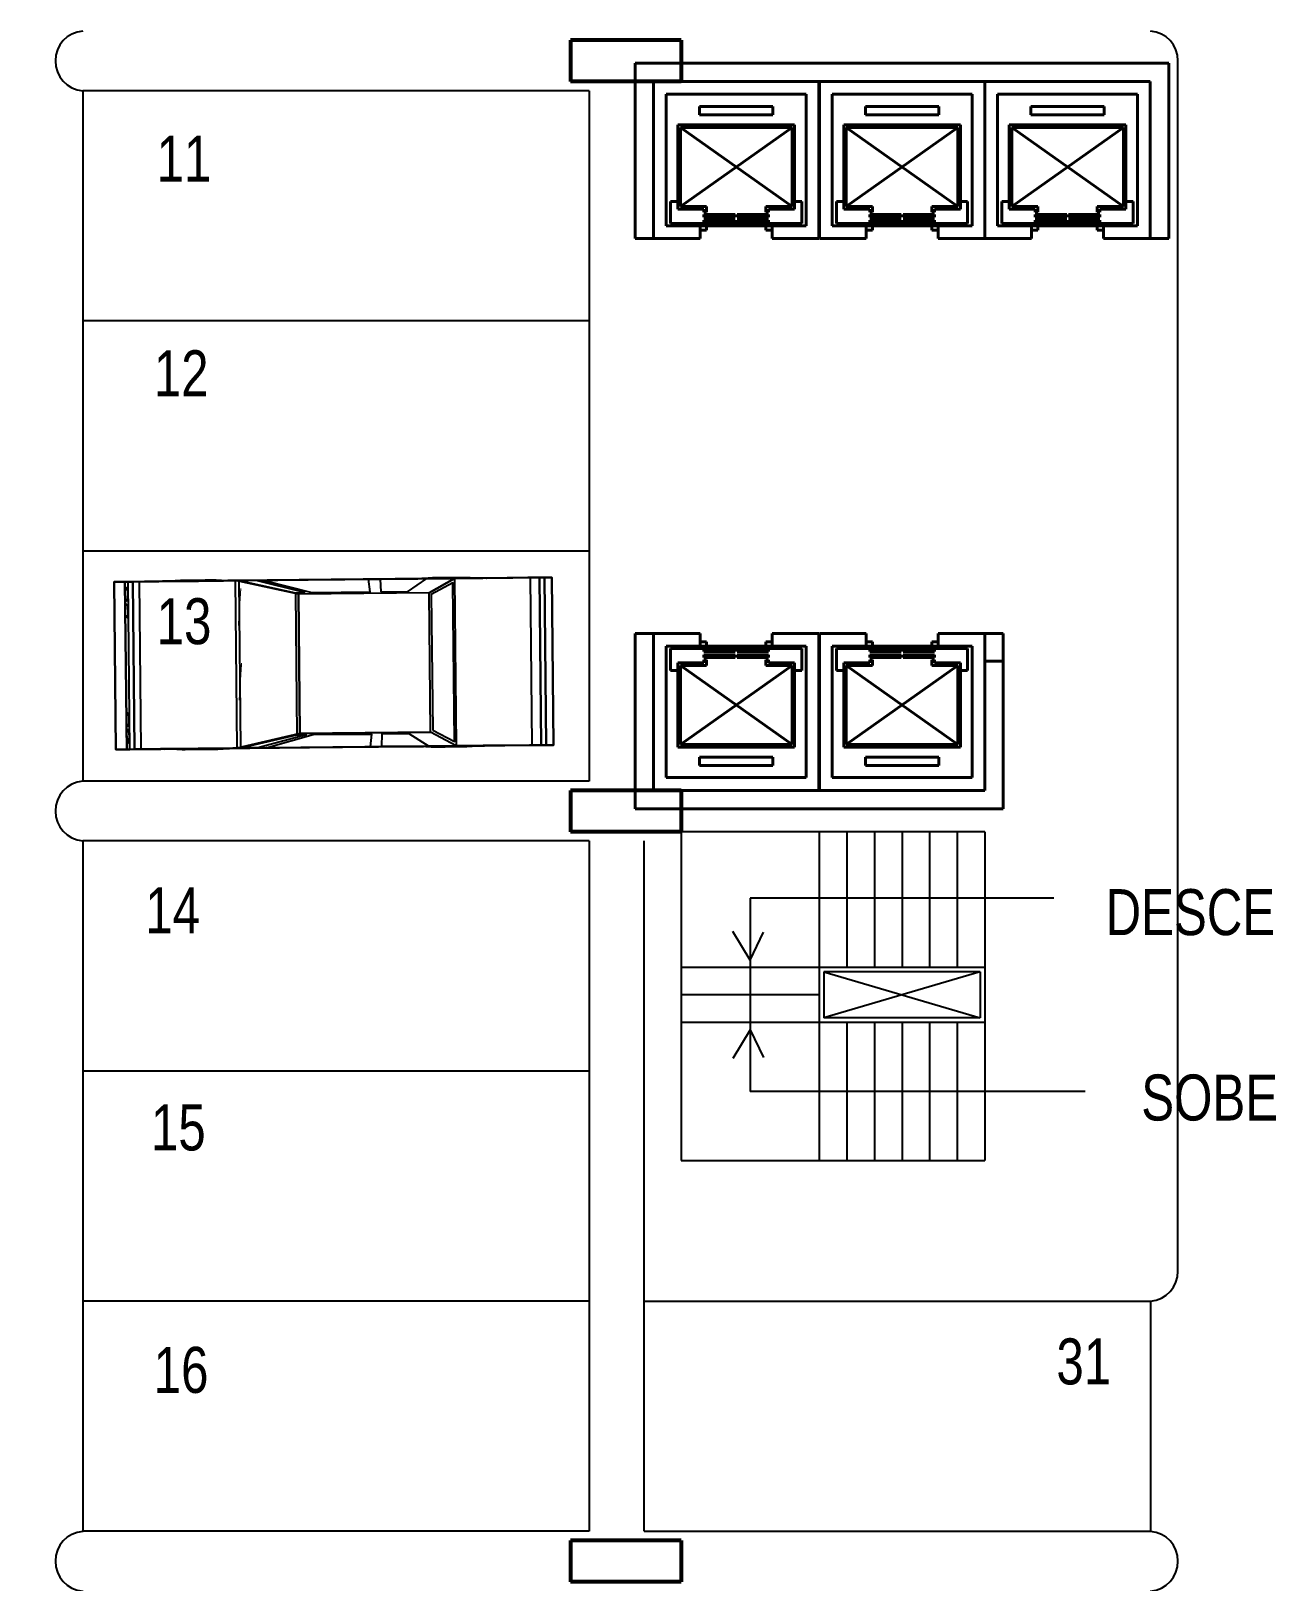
# Model space of a CAD drawing. Header units: millimetres. Extents: x 103 to 250, y -95 to 16.
# Drawn here: x 209.89 to 223.41, y -40.01 to -23.16 of the extents above; entities that cross this region are included whole.
import ezdxf

# ---------------------------------------------------------------- set-up
doc = ezdxf.new("R2010")
doc.units = ezdxf.units.MM
for name, color, linetype, lineweight in [('0.25', 6, 'Continuous', 25), ('0.40', 3, 'Continuous', 40), ('0.53', 1, 'Continuous', 53)]:
    doc.layers.add(name, color=color, linetype=linetype, lineweight=lineweight)
doc.styles.add('ATTR', font='BRADHITC.TTF', dxfattribs={"width": 0.8, "height": 0.5})

# ---------------------------------------------------------------- blocks, each defined once
blk = doc.blocks.new('A$C6EE27C16')
at = {"layer": '0.25', "ltscale": 0.01, "extrusion": (0.363566, -0.363566, 0.857694), "const_width": 0.0127, "elevation": 1.446}
for points in [[(3.679, -0.336), (3.274, -0.3)], [(2.866, -0.336), (2.462, -0.3)]]:
    blk.add_lwpolyline(points, dxfattribs=at)
at = {"layer": '0.25', "ltscale": 0.01, "extrusion": (0.707107, 0.707107, -1.83772e-16)}
for centre, radius in [((1.242, 0.388, 4.199), 0.388), ((1.242, 0.388, 4.202), 0.251), ((1.242, 0.388, 4.205), 0.194), ((1.242, 0.388, 4.205), 0.138), ((-1.462, 0.388, 4.199), 0.388), ((-1.462, 0.388, 4.202), 0.251), ((-1.462, 0.388, 4.205), 0.194), ((-1.462, 0.388, 4.205), 0.138)]:
    blk.add_circle(centre, radius, dxfattribs=at)
at = {"layer": '0.25', "ltscale": 0.01, "extrusion": (-0.707107, -0.707107, -1.83772e-16)}
for centre, radius in [((-1.242, 0.388, -2.377), 0.388), ((-1.242, 0.388, -2.374), 0.251), ((-1.242, 0.388, -2.371), 0.194), ((-1.242, 0.388, -2.371), 0.138), ((1.462, 0.388, -2.377), 0.388), ((1.462, 0.388, -2.374), 0.251), ((1.462, 0.388, -2.371), 0.194), ((1.462, 0.388, -2.371), 0.138)]:
    blk.add_circle(centre, radius, dxfattribs=at)
at = {"layer": '0.25', "ltscale": 0.01, "extrusion": (0.696559, -0.696559, 0.172078)}
for centre in [(3.879, 0.408, 2.35), (4.059, 0.408, 2.35), (2.697, 0.408, 2.35), (2.518, 0.408, 2.35)]:
    blk.add_circle(centre, 0.0762, dxfattribs=at)
at = {"layer": '0.25', "ltscale": 0.01}
for points in [[(0, 3.362, 0.627), (0, 3.362, 0.401), (1.288, 4.65, 0.401), (1.288, 4.65, 0.627)], [(1.453, 4.485, 0.401), (1.288, 4.65, 0.401), (0, 3.362, 0.401), (0.165, 3.197, 0.401)], [(0.056, 3.307, 0.627), (0, 3.362, 0.627), (1.288, 4.65, 0.627), (1.343, 4.594, 0.627)], [(1.343, 4.594, 0.762), (1.343, 4.594, 0.627), (0.056, 3.307, 0.627), (0.056, 3.307, 0.762)], [(1.383, 4.555, 0.81), (1.343, 4.594, 0.762), (0.056, 3.307, 0.762), (0.095, 3.267, 0.81)], [(2.034, 3.903, 1.061), (1.383, 4.555, 0.942), (0.095, 3.267, 0.942), (0.747, 2.616, 1.061)], [(1.383, 4.555, 0.942), (1.383, 4.555, 0.81), (0.095, 3.267, 0.81), (0.095, 3.267, 0.942)], [(1.288, 4.65, 0.627), (1.288, 4.65, 0.401), (1.453, 4.485, 0.401), (1.343, 4.594, 0.627)], [(1.826, 4.111, 0.604), (1.383, 4.555, 0.81), (1.343, 4.594, 0.762), (1.343, 4.594, 0.627)], [(1.785, 4.152, 0.388), (1.826, 4.111, 0.604), (1.343, 4.594, 0.627), (1.453, 4.485, 0.401)], [(1.826, 4.111, 0.604), (1.938, 4, 0.762), (1.383, 4.555, 0.942), (1.383, 4.555, 0.81)], [(1.383, 4.555, 0.942), (2.034, 3.903, 1.061), (2.091, 3.847, 0.82), (1.938, 4, 0.762)], [(1.453, 4.485, 0.401), (1.471, 4.467, 0.365), (1.789, 4.149, 0.325), (1.785, 4.152, 0.388)], [(1.05, 2.528, 1.453), (0.747, 2.616, 1.061), (2.034, 3.903, 1.061), (2.122, 3.6, 1.453)], [(2.034, 3.903, 1.061), (2.122, 3.6, 1.453), (3.127, 2.595, 1.453), (3.719, 2.219, 1.042)], [(2.034, 3.903, 1.061), (2.091, 3.847, 0.82), (2.243, 3.695, 0.762), (2.245, 3.693, 1.059)], [(2.091, 3.601, 1.427), (2.015, 3.856, 1.094), (0.794, 2.635, 1.094), (1.049, 2.559, 1.427)], [(1.05, 2.528, 1.453), (2.055, 1.523, 1.453), (3.127, 2.595, 1.453), (2.122, 3.6, 1.453)], [(2.243, 3.695, 0.762), (2.245, 3.693, 1.059), (3.719, 2.219, 1.042), (3.85, 2.088, 0.762)], [(2.504, 3.236, 1.432), (2.297, 3.442, 1.439), (2.246, 3.692, 1.077), (2.604, 3.332, 1.076)], [(3.738, 2.2, 0.604), (3.704, 2.233, 0.426), (2.396, 3.542, 0.388), (2.355, 3.583, 0.604)], [(3.704, 2.233, 0.426), (3.698, 2.24, 0.277), (2.401, 3.536, 0.277), (2.396, 3.542, 0.388)], [(0, 3.362, 0.627), (0, 3.362, 0.401), (0.165, 3.197, 0.401), (0.056, 3.307, 0.627)], [(0.539, 2.824, 0.604), (0.095, 3.267, 0.81), (0.056, 3.307, 0.762), (0.056, 3.307, 0.627)], [(0.498, 2.865, 0.388), (0.539, 2.824, 0.604), (0.056, 3.307, 0.627), (0.165, 3.197, 0.401)], [(0.539, 2.824, 0.604), (0.65, 2.712, 0.762), (0.095, 3.267, 0.942), (0.095, 3.267, 0.81)], [(0.095, 3.267, 0.942), (0.747, 2.616, 1.061), (0.803, 2.559, 0.82), (0.65, 2.712, 0.762)], [(3.492, 2.442, 1.069), (3.034, 2.707, 1.425), (2.586, 3.156, 1.429), (2.694, 3.243, 1.073)], [(0.165, 3.197, 0.401), (0.183, 3.179, 0.365), (0.501, 2.861, 0.325), (0.498, 2.865, 0.388)], [(2.055, 1.523, 1.453), (2.431, 0.931, 1.042), (0.747, 2.616, 1.061), (1.05, 2.528, 1.453)], [(0.747, 2.616, 1.061), (0.803, 2.559, 0.82), (0.955, 2.407, 0.762), (0.957, 2.405, 1.059)], [(2.055, 1.523, 1.453), (2.431, 0.931, 1.042), (3.719, 2.219, 1.042), (3.127, 2.595, 1.453)], [(2.069, 1.491, 1.437), (3.159, 2.58, 1.437), (3.686, 2.245, 1.071), (2.402, 0.961, 1.071)], [(3.159, 2.58, 1.437), (3.089, 2.653, 1.423), (3.556, 2.379, 1.067), (3.686, 2.245, 1.071)], [(1.067, 2.295, 0.604), (0.955, 2.407, 0.762), (2.562, 0.8, 0.762), (2.45, 0.912, 0.604)], [(0.955, 2.407, 0.762), (0.957, 2.405, 1.059), (2.431, 0.931, 1.042), (2.562, 0.8, 0.762)], [(1.413, 2.146, 1.432), (1.208, 2.353, 1.439), (0.958, 2.404, 1.077), (1.318, 2.046, 1.076)], [(2.45, 0.912, 0.604), (2.417, 0.946, 0.426), (1.108, 2.254, 0.388), (1.067, 2.295, 0.604)], [(2.417, 0.946, 0.426), (2.41, 0.952, 0.277), (1.114, 2.249, 0.277), (1.108, 2.254, 0.388)], [(2.431, 0.931, 1.042), (3.719, 2.219, 1.042), (4.542, 1.396, 0.906), (3.254, 0.108, 0.906)], [(3.719, 2.219, 1.042), (3.85, 2.088, 0.762), (4.002, 1.935, 0.82), (4.017, 1.921, 0.993)], [(2.208, 1.158, 1.069), (1.943, 1.616, 1.425), (1.494, 2.064, 1.429), (1.407, 1.956, 1.073)], [(4.155, 1.783, 0.762), (4.002, 1.935, 0.82), (4.017, 1.921, 0.993), (4.542, 1.396, 0.906)], [(4.155, 1.783, 0.762), (4.267, 1.671, 0.604), (4.566, 1.372, 0.713), (4.542, 1.396, 0.906)], [(2.069, 1.491, 1.437), (1.997, 1.561, 1.423), (2.271, 1.094, 1.067), (2.402, 0.961, 1.071)], [(4.267, 1.671, 0.604), (4.307, 1.63, 0.388), (4.506, 1.431, 0.434), (4.566, 1.372, 0.713)], [(4.506, 1.431, 0.434), (4.458, 1.48, 0.348), (4.305, 1.633, 0.329), (4.307, 1.63, 0.388)], [(4.458, 1.48, 0.348), (4.506, 1.431, 0.434), (3.219, 0.144, 0.434), (3.17, 0.192, 0.348)], [(4.65, 1.288, 0.488), (3.362, 0, 0.488), (3.219, 0.144, 0.434), (4.506, 1.431, 0.434)], [(4.542, 1.396, 0.906), (3.254, 0.108, 0.906), (3.278, 0.084, 0.713), (4.566, 1.372, 0.713)], [(4.566, 1.372, 0.713), (3.278, 0.084, 0.713), (3.362, 0, 0.673), (4.65, 1.288, 0.673)], [(4.566, 1.372, 0.713), (4.65, 1.288, 0.673), (4.65, 1.288, 0.488), (4.506, 1.431, 0.434)], [(3.362, 0, 0.673), (4.65, 1.288, 0.673), (4.65, 1.288, 0.488), (3.362, 0, 0.488)], [(2.431, 0.931, 1.042), (2.562, 0.8, 0.762), (2.715, 0.648, 0.82), (2.729, 0.633, 0.993)], [(2.867, 0.495, 0.762), (2.715, 0.648, 0.82), (2.729, 0.633, 0.993), (3.254, 0.108, 0.906)], [(2.867, 0.495, 0.762), (2.979, 0.383, 0.604), (3.278, 0.084, 0.713), (3.254, 0.108, 0.906)], [(2.979, 0.383, 0.604), (3.02, 0.343, 0.388), (3.219, 0.144, 0.434), (3.278, 0.084, 0.713)], [(3.219, 0.144, 0.434), (3.17, 0.192, 0.348), (3.017, 0.345, 0.329), (3.02, 0.343, 0.388)], [(3.278, 0.084, 0.713), (3.362, 0, 0.673), (3.362, 0, 0.488), (3.219, 0.144, 0.434)]]:
    blk.add_3dface(points, dxfattribs=at)
at = {"layer": '0.25', "ltscale": 0.01, "invisible_edges": 2}
blk.add_3dface([(2.355, 3.583, 0.604), (2.243, 3.695, 0.762), (3.85, 2.088, 0.762), (3.738, 2.2, 0.604)], dxfattribs=at)
blk = doc.blocks.new('A$C4E5E5359')
for p, q in [((0, 0), (0, 4)), ((0.2, 4), (0, 4)), ((0.2, 4), (1.905, 4)), ((1.605, 3.8), (1.605, 4)), ((1.905, 3.8), (1.905, 4)), ((0.2, 3.8), (0.2, 2.003)), ((0.2, 3.8), (0.2, 0.2)), ((1.905, 3.8), (0.2, 3.8)), ((1.905, 3.8), (1.905, 3.293)), ((0.338, 3.662), (0.338, 2.141)), ((1.767, 3.662), (0.338, 3.662)), ((1.504, 3.613), (1.742, 3.613)), ((1.504, 3.535), (1.504, 3.613)), ((1.742, 3.613), (1.742, 2.187)), ((1.767, 3.662), (1.767, 3.293)), ((0.671, 3.535), (0.671, 2.268)), ((1.584, 3.535), (0.671, 3.535)), ((0.698, 3.507), (0.698, 2.295)), ((0.698, 3.507), (1.557, 2.295)), ((1.557, 3.507), (0.698, 2.295)), ((1.557, 3.507), (0.698, 3.507)), ((1.557, 3.507), (1.557, 3.224)), ((1.584, 3.535), (1.584, 3.252)), ((0.469, 3.299), (0.469, 2.504)), ((0.469, 3.299), (0.562, 3.299)), ((0.562, 3.299), (0.562, 2.504)), ((1.617, 3.224), (1.557, 3.224)), ((1.617, 3.252), (1.584, 3.252)), ((1.617, 3.252), (1.617, 3.224)), ((1.645, 3.252), (1.673, 3.252)), ((1.645, 3.252), (1.645, 2.911)), ((1.673, 3.252), (1.673, 2.911)), ((1.707, 3.252), (1.734, 3.252)), ((1.707, 3.252), (1.707, 2.911)), ((1.734, 3.252), (1.734, 2.911)), ((1.767, 3.293), (1.767, 2.51)), ((1.767, 3.293), (1.905, 3.293)), ((1.767, 3.224), (1.813, 3.224)), ((1.813, 3.293), (1.813, 3.224)), ((1.645, 2.911), (1.673, 2.911)), ((1.645, 2.892), (1.645, 2.551)), ((1.645, 2.892), (1.673, 2.892)), ((1.673, 2.892), (1.673, 2.551)), ((1.707, 2.911), (1.729, 2.911)), ((1.707, 2.892), (1.707, 2.551)), ((1.707, 2.892), (1.729, 2.892)), ((1.734, 2.892), (1.734, 2.551)), ((1.617, 2.579), (1.557, 2.579)), ((1.557, 2.579), (1.557, 2.295)), ((1.617, 2.551), (1.584, 2.551)), ((1.584, 2.551), (1.584, 2.268)), ((1.617, 2.579), (1.617, 2.551)), ((1.645, 2.551), (1.673, 2.551)), ((1.707, 2.551), (1.734, 2.551)), ((1.767, 2.579), (1.813, 2.579)), ((1.813, 2.579), (1.813, 2.51)), ((0.469, 2.504), (0.562, 2.504)), ((1.767, 2.51), (1.905, 2.51)), ((1.767, 2.51), (1.767, 2.141)), ((1.905, 2.51), (1.905, 2.003)), ((1.584, 2.268), (0.671, 2.268)), ((1.557, 2.295), (0.698, 2.295)), ((1.504, 2.187), (1.504, 2.268)), ((1.767, 2.141), (0.338, 2.141)), ((1.742, 2.187), (1.504, 2.187)), ((1.905, 2.003), (0.2, 2.003)), ((1.905, 1.997), (0.2, 1.997)), ((0.2, 1.997), (0.2, 0.2)), ((1.767, 1.859), (0.338, 1.859)), ((0.338, 1.859), (0.338, 0.338)), ((1.767, 1.859), (1.767, 1.49)), ((1.905, 1.997), (1.905, 1.49)), ((1.584, 1.732), (0.671, 1.732)), ((0.671, 1.732), (0.671, 0.465)), ((1.557, 1.705), (0.698, 1.705)), ((0.698, 1.705), (0.698, 0.493)), ((0.698, 1.705), (1.557, 0.493)), ((1.557, 1.705), (0.698, 0.493)), ((1.504, 1.81), (1.742, 1.81)), ((1.504, 1.732), (1.504, 1.81)), ((1.557, 1.705), (1.557, 1.421)), ((1.584, 1.732), (1.584, 1.449)), ((1.742, 1.81), (1.742, 0.384)), ((0.469, 1.496), (0.469, 0.701)), ((0.469, 1.496), (0.562, 1.496)), ((0.562, 1.496), (0.562, 0.701)), ((1.617, 1.421), (1.557, 1.421)), ((1.617, 1.449), (1.584, 1.449)), ((1.617, 1.449), (1.617, 1.421)), ((1.645, 1.449), (1.645, 1.108)), ((1.645, 1.449), (1.673, 1.449)), ((1.673, 1.449), (1.673, 1.108)), ((1.707, 1.449), (1.707, 1.108)), ((1.707, 1.449), (1.734, 1.449)), ((1.734, 1.449), (1.734, 1.108)), ((1.767, 1.49), (1.905, 1.49)), ((1.767, 1.49), (1.767, 0.707)), ((1.767, 1.421), (1.813, 1.421)), ((1.813, 1.49), (1.813, 1.421)), ((1.645, 1.108), (1.673, 1.108)), ((1.645, 1.089), (1.673, 1.089)), ((1.645, 1.089), (1.645, 0.748)), ((1.673, 1.089), (1.673, 0.748)), ((1.707, 1.108), (1.729, 1.108)), ((1.707, 1.089), (1.707, 0.748)), ((1.707, 1.089), (1.729, 1.089)), ((1.734, 1.089), (1.734, 0.748)), ((0.469, 0.701), (0.562, 0.701)), ((1.617, 0.776), (1.557, 0.776)), ((1.557, 0.776), (1.557, 0.493)), ((1.584, 0.748), (1.584, 0.465)), ((1.617, 0.748), (1.584, 0.748)), ((1.617, 0.776), (1.617, 0.748)), ((1.645, 0.748), (1.673, 0.748)), ((1.707, 0.748), (1.734, 0.748)), ((1.767, 0.776), (1.813, 0.776)), ((1.767, 0.707), (1.905, 0.707)), ((1.767, 0.707), (1.767, 0.338)), ((1.813, 0.776), (1.813, 0.707)), ((1.905, 0.707), (1.905, 0.2)), ((1.767, 0.338), (0.338, 0.338)), ((1.584, 0.465), (0.671, 0.465)), ((1.557, 0.493), (0.698, 0.493)), ((1.504, 0.384), (1.504, 0.465)), ((1.742, 0.384), (1.504, 0.384)), ((1.905, 0.2), (0.2, 0.2)), ((1.905, 0), (1.905, 0.2)), ((0.2, 0), (0, 0)), ((1.905, 0), (0.2, 0))]:
    blk.add_line(p, q)
blk = doc.blocks.new('A$C0BF746BF')
for p, q in [((0, 1.905), (5.797, 1.905)), ((0, 1.705), (0, 1.905)), ((5.797, 1.705), (5.797, 1.905)), ((0, 0), (0, 1.705)), ((1.997, 1.705), (0.2, 1.705)), ((3.8, 1.705), (0.2, 1.705)), ((0.2, 0), (0.2, 1.705)), ((1.997, 0), (1.997, 1.705)), ((2.003, 0), (2.003, 1.705)), ((3.8, 1.705), (2.003, 1.705)), ((5.597, 1.705), (3.8, 1.705)), ((3.8, 0), (3.8, 1.705)), ((5.597, 1.705), (4.531, 1.705)), ((5.597, 0), (5.597, 1.705)), ((5.797, 1.705), (5.797, 0)), ((1.859, 1.567), (0.338, 1.567)), ((0.338, 0.138), (0.338, 1.567)), ((1.859, 0.138), (1.859, 1.567)), ((2.141, 0.138), (2.141, 1.567)), ((3.662, 1.567), (2.141, 1.567)), ((3.662, 0.138), (3.662, 1.567)), ((5.459, 1.567), (3.938, 1.567)), ((3.938, 0.138), (3.938, 1.567)), ((5.459, 0.138), (5.459, 1.567)), ((0.701, 1.436), (0.701, 1.343)), ((1.496, 1.436), (0.701, 1.436)), ((1.496, 1.436), (1.496, 1.343)), ((2.504, 1.436), (2.504, 1.343)), ((3.299, 1.436), (2.504, 1.436)), ((3.299, 1.436), (3.299, 1.343)), ((5.096, 1.436), (4.301, 1.436)), ((4.301, 1.436), (4.301, 1.343)), ((5.096, 1.436), (5.096, 1.343)), ((1.732, 1.234), (0.465, 1.234)), ((0.465, 0.321), (0.465, 1.234)), ((1.705, 0.349), (0.493, 1.207)), ((1.705, 1.207), (0.493, 0.349)), ((1.705, 1.207), (0.493, 1.207)), ((0.493, 0.349), (0.493, 1.207)), ((1.496, 1.343), (0.701, 1.343)), ((1.705, 0.349), (1.705, 1.207)), ((1.732, 0.321), (1.732, 1.234)), ((2.268, 0.321), (2.268, 1.234)), ((3.535, 1.234), (2.268, 1.234)), ((2.295, 0.349), (2.295, 1.207)), ((3.507, 0.349), (2.295, 1.207)), ((3.507, 1.207), (2.295, 0.349)), ((3.507, 1.207), (2.295, 1.207)), ((3.299, 1.343), (2.504, 1.343)), ((3.507, 0.349), (3.507, 1.207)), ((3.535, 0.321), (3.535, 1.234)), ((5.332, 1.234), (4.065, 1.234)), ((4.065, 0.321), (4.065, 1.234)), ((5.305, 1.207), (4.093, 1.207)), ((5.305, 1.207), (4.093, 0.349)), ((5.305, 0.349), (4.093, 1.207)), ((4.093, 0.349), (4.093, 1.207)), ((5.096, 1.343), (4.301, 1.343)), ((5.305, 0.349), (5.305, 1.207)), ((5.332, 0.321), (5.332, 1.234)), ((0.384, 0.401), (0.465, 0.401)), ((0.384, 0.163), (0.384, 0.401)), ((0.776, 0.349), (0.493, 0.349)), ((0.776, 0.288), (0.776, 0.349)), ((1.705, 0.349), (1.421, 0.349)), ((1.421, 0.288), (1.421, 0.349)), ((1.732, 0.401), (1.81, 0.401)), ((1.81, 0.401), (1.81, 0.163)), ((2.187, 0.401), (2.268, 0.401)), ((2.187, 0.163), (2.187, 0.401)), ((2.579, 0.349), (2.295, 0.349)), ((2.579, 0.288), (2.579, 0.349)), ((3.224, 0.288), (3.224, 0.349)), ((3.507, 0.349), (3.224, 0.349)), ((3.535, 0.401), (3.613, 0.401)), ((3.613, 0.401), (3.613, 0.163)), ((3.984, 0.163), (3.984, 0.401)), ((3.984, 0.401), (4.065, 0.401)), ((4.376, 0.349), (4.093, 0.349)), ((4.376, 0.288), (4.376, 0.349)), ((5.305, 0.349), (5.021, 0.349)), ((5.021, 0.288), (5.021, 0.349)), ((5.332, 0.401), (5.41, 0.401)), ((5.41, 0.401), (5.41, 0.163)), ((0.748, 0.321), (0.465, 0.321)), ((0.748, 0.288), (0.748, 0.321)), ((0.776, 0.288), (0.748, 0.288)), ((0.748, 0.26), (0.748, 0.232)), ((1.089, 0.26), (0.748, 0.26)), ((1.089, 0.232), (0.748, 0.232)), ((0.748, 0.199), (0.748, 0.171)), ((1.089, 0.199), (0.748, 0.199)), ((1.089, 0.171), (0.748, 0.171)), ((1.089, 0.26), (1.089, 0.232)), ((1.089, 0.199), (1.089, 0.176)), ((1.108, 0.26), (1.108, 0.232)), ((1.449, 0.26), (1.108, 0.26)), ((1.449, 0.232), (1.108, 0.232)), ((1.108, 0.199), (1.108, 0.176)), ((1.449, 0.199), (1.108, 0.199)), ((1.449, 0.171), (1.108, 0.171)), ((1.449, 0.288), (1.421, 0.288)), ((1.449, 0.288), (1.449, 0.321)), ((1.732, 0.321), (1.449, 0.321)), ((1.449, 0.26), (1.449, 0.232)), ((1.449, 0.199), (1.449, 0.171)), ((2.551, 0.321), (2.268, 0.321)), ((2.551, 0.288), (2.551, 0.321)), ((2.579, 0.288), (2.551, 0.288)), ((2.551, 0.26), (2.551, 0.232)), ((2.892, 0.26), (2.551, 0.26)), ((2.892, 0.232), (2.551, 0.232)), ((2.551, 0.199), (2.551, 0.171)), ((2.892, 0.199), (2.551, 0.199)), ((2.892, 0.171), (2.551, 0.171)), ((2.892, 0.26), (2.892, 0.232)), ((2.892, 0.199), (2.892, 0.176)), ((3.252, 0.26), (2.911, 0.26)), ((2.911, 0.26), (2.911, 0.232)), ((3.252, 0.232), (2.911, 0.232)), ((3.252, 0.199), (2.911, 0.199)), ((2.911, 0.199), (2.911, 0.176)), ((3.252, 0.171), (2.911, 0.171)), ((3.252, 0.288), (3.224, 0.288)), ((3.252, 0.288), (3.252, 0.321)), ((3.535, 0.321), (3.252, 0.321)), ((3.252, 0.26), (3.252, 0.232)), ((3.252, 0.199), (3.252, 0.171)), ((4.348, 0.321), (4.065, 0.321)), ((4.348, 0.288), (4.348, 0.321)), ((4.376, 0.288), (4.348, 0.288)), ((4.689, 0.26), (4.348, 0.26)), ((4.348, 0.26), (4.348, 0.232)), ((4.689, 0.232), (4.348, 0.232)), ((4.689, 0.199), (4.348, 0.199)), ((4.348, 0.199), (4.348, 0.171)), ((4.689, 0.171), (4.348, 0.171)), ((4.689, 0.26), (4.689, 0.232)), ((4.689, 0.199), (4.689, 0.176)), ((4.708, 0.26), (4.708, 0.232)), ((5.049, 0.26), (4.708, 0.26)), ((5.049, 0.232), (4.708, 0.232)), ((4.708, 0.199), (4.708, 0.176)), ((5.049, 0.199), (4.708, 0.199)), ((5.049, 0.171), (4.708, 0.171)), ((5.049, 0.288), (5.021, 0.288)), ((5.332, 0.321), (5.049, 0.321)), ((5.049, 0.288), (5.049, 0.321)), ((5.049, 0.26), (5.049, 0.232)), ((5.049, 0.199), (5.049, 0.171)), ((0, 0), (0.2, 0)), ((0.707, 0), (0.2, 0)), ((0.707, 0.138), (0.338, 0.138)), ((1.81, 0.163), (0.384, 0.163)), ((1.49, 0.138), (0.707, 0.138)), ((0.707, 0.138), (0.707, 0)), ((0.776, 0.092), (0.707, 0.092)), ((0.776, 0.138), (0.776, 0.092)), ((1.421, 0.138), (1.421, 0.092)), ((1.49, 0.092), (1.421, 0.092)), ((1.859, 0.138), (1.49, 0.138)), ((1.49, 0.138), (1.49, 0)), ((1.997, 0), (1.49, 0)), ((2.51, 0), (2.003, 0)), ((2.51, 0.138), (2.141, 0.138)), ((3.613, 0.163), (2.187, 0.163)), ((2.51, 0.138), (2.51, 0)), ((3.293, 0.138), (2.51, 0.138)), ((2.579, 0.092), (2.51, 0.092)), ((2.579, 0.138), (2.579, 0.092)), ((3.224, 0.138), (3.224, 0.092)), ((3.293, 0.092), (3.224, 0.092)), ((3.662, 0.138), (3.293, 0.138)), ((3.293, 0.138), (3.293, 0)), ((3.8, 0), (3.293, 0)), ((4.307, 0), (3.8, 0)), ((4.307, 0.138), (3.938, 0.138)), ((5.41, 0.163), (3.984, 0.163)), ((5.09, 0.138), (4.307, 0.138)), ((4.307, 0.138), (4.307, 0)), ((4.376, 0.092), (4.307, 0.092)), ((4.376, 0.138), (4.376, 0.092)), ((5.021, 0.138), (5.021, 0.092)), ((5.09, 0.092), (5.021, 0.092)), ((5.09, 0.138), (5.09, 0)), ((5.459, 0.138), (5.09, 0.138)), ((5.597, 0), (5.09, 0)), ((5.597, 0), (5.797, 0))]:
    blk.add_line(p, q)

msp = doc.modelspace()

# ---------------------------------------------------------------- linework, layer by layer
for p, q in [((210.452, -23.805), (210.452, -28.805)), ((215.952, -26.305), (210.452, -26.305)), ((215.952, -28.805), (210.452, -28.805)), ((210.452, -28.805), (210.452, -31.305)), ((210.452, -31.955), (210.452, -36.955)), ((220.252, -31.855), (216.952, -31.855)), ((216.952, -31.855), (216.952, -35.428)), ((218.452, -31.855), (218.452, -35.428)), ((218.752, -31.855), (218.752, -33.328)), ((219.052, -31.855), (219.052, -33.328)), ((219.352, -31.855), (219.352, -33.328)), ((219.652, -31.855), (219.652, -33.328)), ((219.952, -31.855), (219.952, -33.328)), ((220.252, -31.855), (220.252, -35.428)), ((221.002, -32.578), (217.702, -32.578)), ((217.702, -32.578), (217.702, -34.678)), ((217.702, -33.25), (217.514, -32.937)), ((217.702, -33.25), (217.848, -32.947)), ((220.252, -33.328), (216.952, -33.328)), ((218.502, -33.378), (220.202, -33.878)), ((220.202, -33.378), (218.502, -33.878)), ((220.202, -33.378), (218.502, -33.378)), ((218.502, -33.378), (218.502, -33.878)), ((220.202, -33.378), (220.202, -33.878)), ((218.452, -33.628), (216.952, -33.628)), ((220.252, -33.928), (216.952, -33.928)), ((217.702, -34.005), (217.514, -34.319)), ((217.702, -34.005), (217.848, -34.309)), ((220.202, -33.878), (218.502, -33.878)), ((218.752, -33.928), (218.752, -35.428)), ((219.052, -33.928), (219.052, -35.428)), ((219.352, -33.928), (219.352, -35.428)), ((219.652, -33.928), (219.652, -35.428)), ((219.952, -33.928), (219.952, -35.428)), ((215.952, -34.455), (210.452, -34.455)), ((221.343, -34.678), (217.702, -34.678)), ((216.952, -35.428), (220.252, -35.428)), ((215.952, -36.955), (210.452, -36.955)), ((210.452, -36.955), (210.452, -39.455)), ((222.052, -36.955), (222.052, -39.455))]:
    msp.add_line(p, q)
at = {"layer": '0.25'}
for p, q in [((222.349, -36.63), (222.349, -23.48)), ((215.952, -23.805), (210.452, -23.805)), ((215.952, -23.805), (215.952, -31.305)), ((215.952, -31.305), (210.452, -31.305)), ((215.952, -31.955), (210.452, -31.955)), ((215.952, -31.955), (215.952, -39.455)), ((216.552, -39.455), (216.552, -31.955)), ((216.552, -36.955), (222.052, -36.955)), ((215.952, -39.455), (210.452, -39.455)), ((216.552, -39.455), (222.052, -39.455))]:
    msp.add_line(p, q, dxfattribs=at)
for centre, start, end in [((210.481, -23.48), 95.1095, 264.8905), ((222.023, -23.48), 0, 84.8905), ((210.481, -31.63), 95.1095, 264.8905), ((222.023, -36.63), 275.1095, 360), ((210.481, -39.78), 95.1095, 264.8905), ((222.023, -39.78), 275.1095, 84.8905)]:
    msp.add_arc(centre, 0.326, start, end, dxfattribs=at)
at = {"layer": '0.53'}
for p, q in [((216.952, -23.255), (215.752, -23.255)), ((215.752, -23.255), (215.752, -23.705)), ((216.952, -23.255), (216.952, -23.705)), ((216.952, -23.705), (215.752, -23.705)), ((216.952, -31.405), (215.752, -31.405)), ((215.752, -31.405), (215.752, -31.855)), ((216.952, -31.405), (216.952, -31.855)), ((216.952, -31.855), (215.752, -31.855)), ((216.952, -39.555), (215.752, -39.555)), ((215.752, -39.555), (215.752, -40.005)), ((216.952, -39.555), (216.952, -40.005)), ((216.952, -40.005), (215.752, -40.005))]:
    msp.add_line(p, q, dxfattribs=at)

# ---------------------------------------------------------------- block references
at = {"rotation": 225.5858822918077}
msp.add_blockref('A$C6EE27C16', (213.145, -26.738), dxfattribs=at)
at = {"layer": '0.40'}
msp.add_blockref('A$C0BF746BF', (216.452, -25.41), dxfattribs=at)
at = {"layer": '0.40', "xscale": -1, "rotation": 270.0000000000001}
msp.add_blockref('A$C4E5E5359', (216.452, -31.605), dxfattribs=at)

# ---------------------------------------------------------------- texts
at = {"style": 'ATTR', "width": 0.8}
for s, p in [('DESCE', (221.563, -32.978)), ('SOBE', (221.951, -34.992))]:
    msp.add_text(s, height=0.5, dxfattribs=at).set_placement(p)
at = {"layer": '0.40', "style": 'ATTR', "width": 0.8}
for s, p in [('11', (211.255, -24.792)), ('12', (211.224, -27.124)), ('13', (211.255, -29.817)), ('14', (211.131, -32.959)), ('15', (211.193, -35.317)), ('31', (221.029, -37.859)), ('16', (211.223, -37.951))]:
    msp.add_text(s, height=0.5, dxfattribs=at).set_placement(p)

doc.saveas('drawing.dxf')
